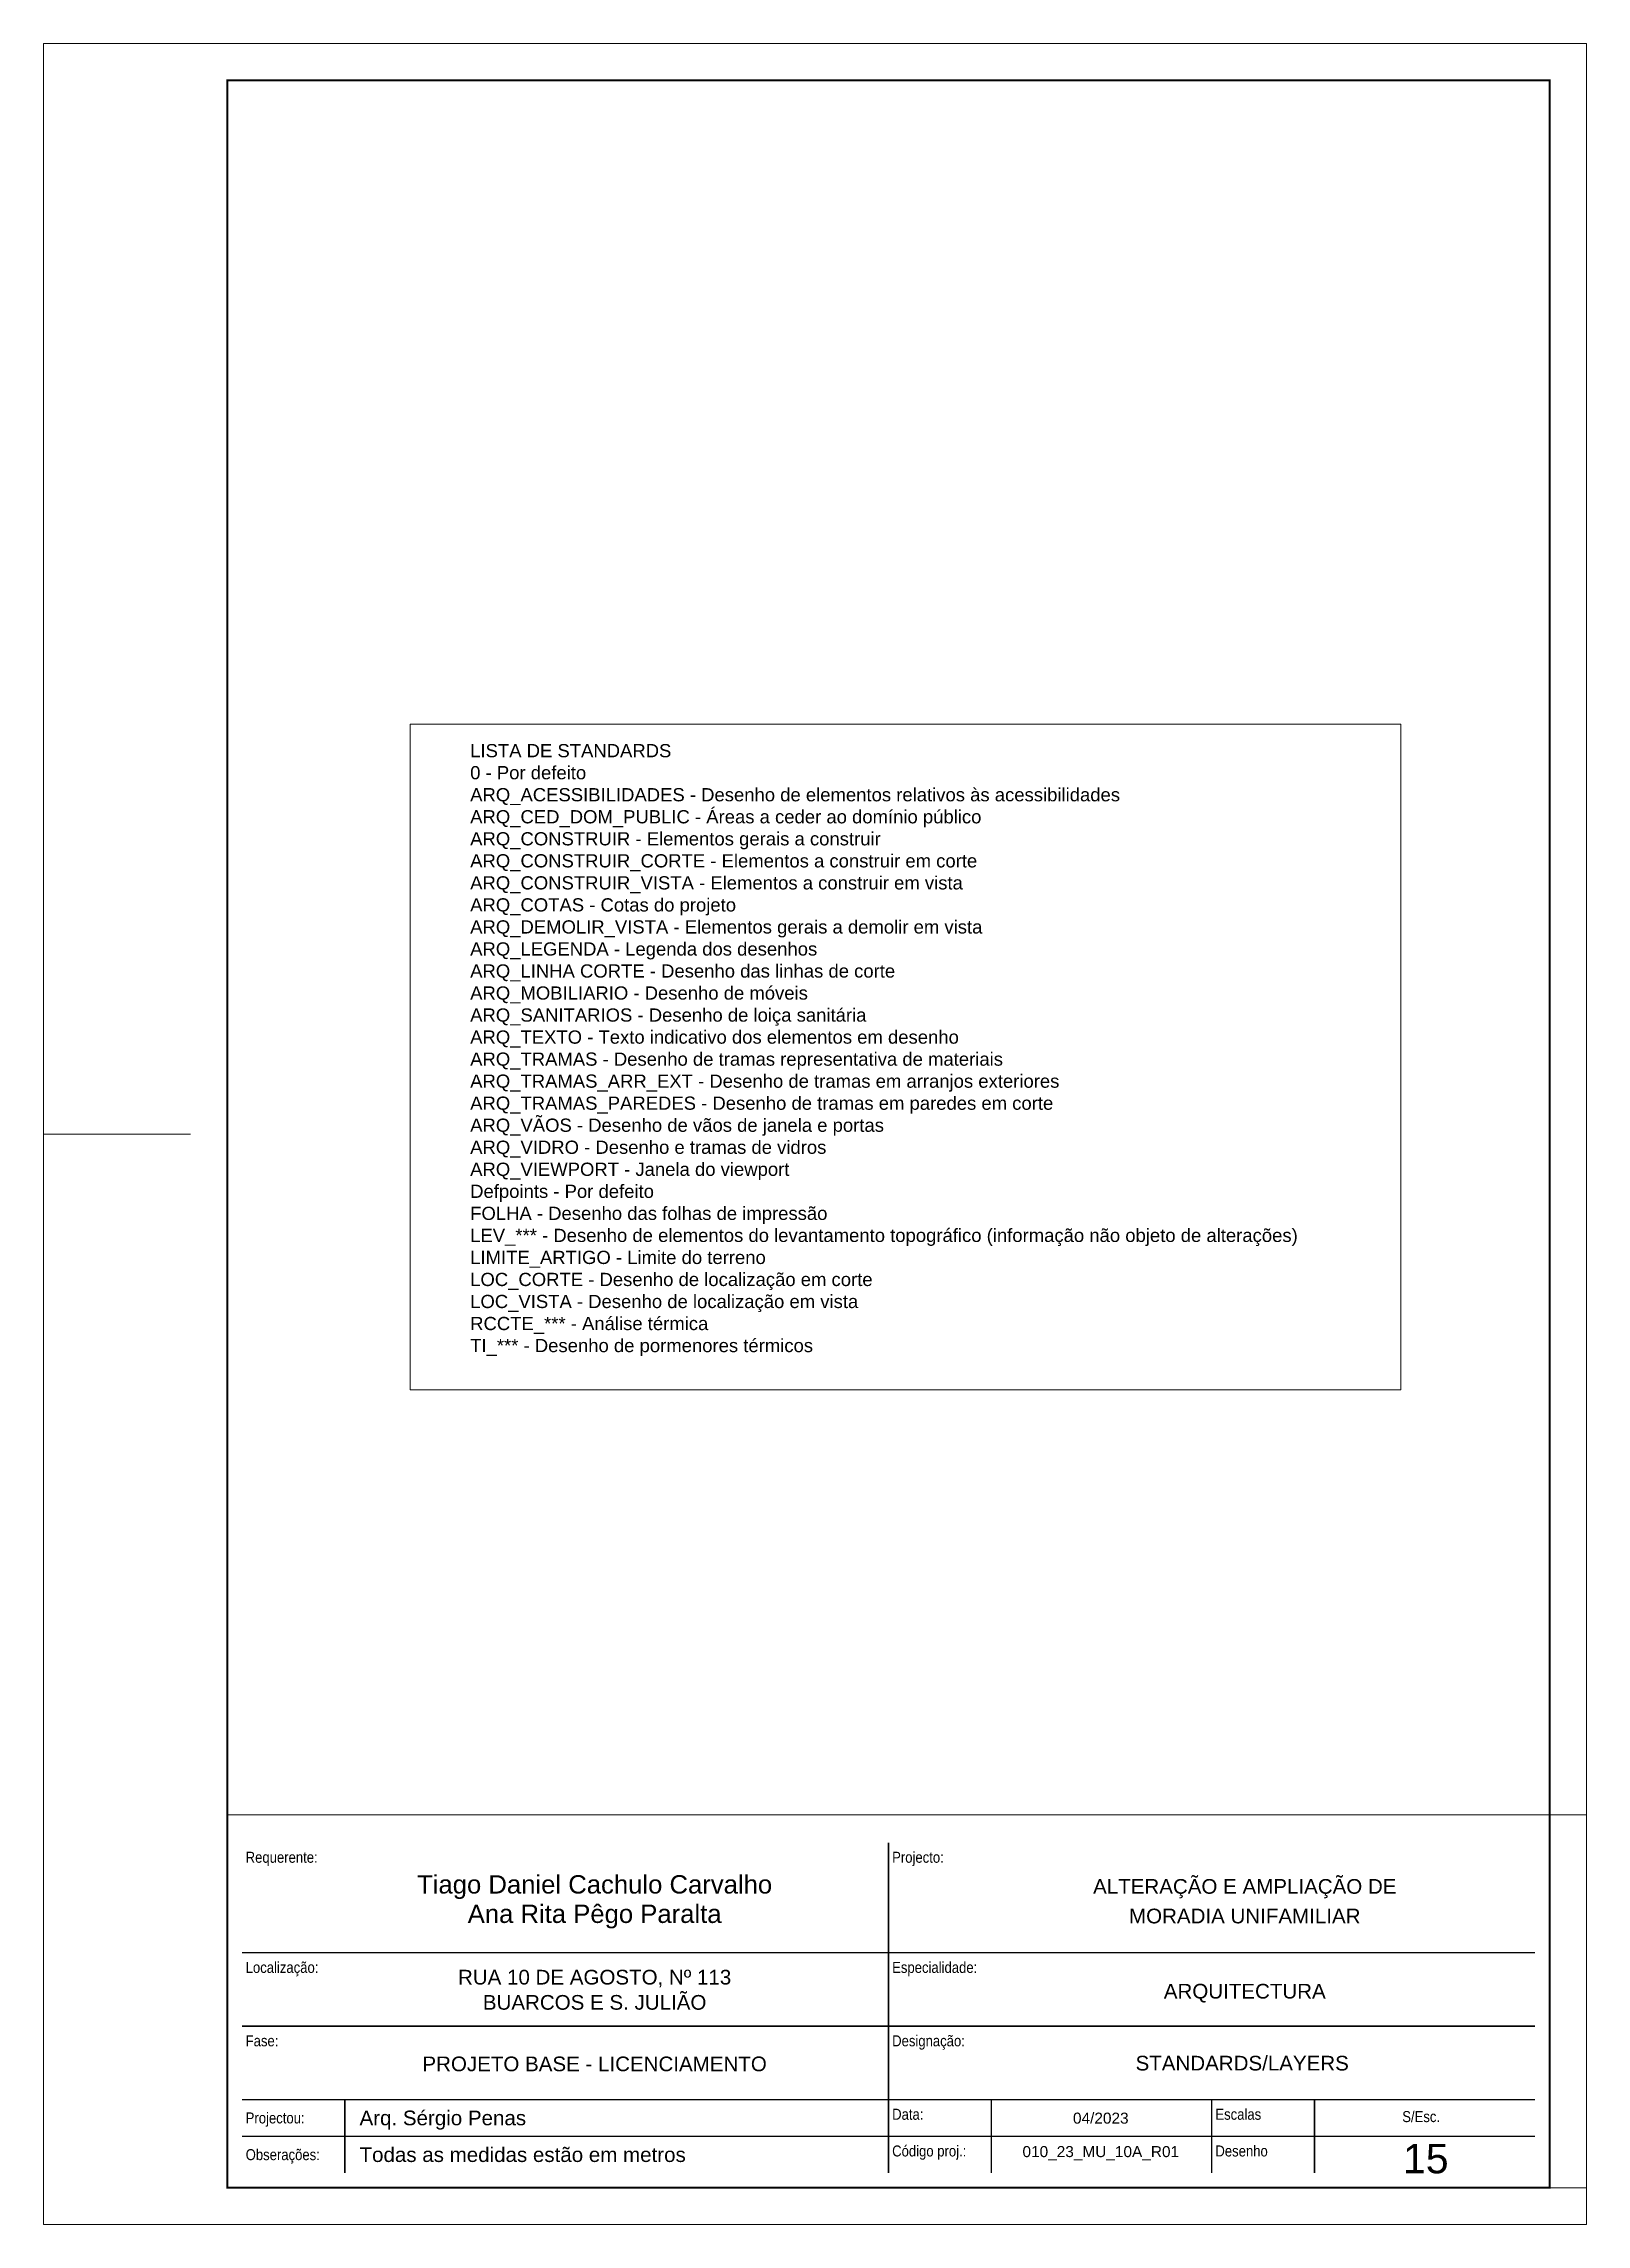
# Paper-space layout '15 LAYERS' of a CAD drawing. Header units: millimetres. Extents: x 74.1 to 95.1, y -28.9 to 0.8.
# The model-space entities are those that its viewports show. They can reach past a viewport. Long polylines and large blocks are cut down to what shows.
import ezdxf
from ezdxf.enums import TextEntityAlignment as Align

# ---------------------------------------------------------------- set-up
doc = ezdxf.new("R2010")
doc.units = ezdxf.units.MM
doc.linetypes.add('SOLID_LINE', pattern=[0])
doc.layers.add('ARQ_LEGENDA', color=5, linetype='Continuous', lineweight=0)
doc.layers.add('FOLHA', color=7, linetype='Continuous', lineweight=9)
doc.layers.add('ARQ_TEXTO', color=3, linetype='Continuous')
doc.layers.add('ARQ_VIEWPORT', color=143, linetype='Continuous', plot=False)
doc.styles.add('Arial', font='arial.ttf', dxfattribs={"height": 0.2})
doc.styles.get("Standard").update_dxf_attribs({"font": 'arial.ttf'})

msp = doc.modelspace()

# ---------------------------------------------------------------- linework, layer by layer
at = {"layer": 'ARQ_LEGENDA', "linetype": 'SOLID_LINE', "const_width": 0.02}
for points in [[(2058.24, 1468.927), (2058.24, 1464.427)], [(2067.04, 1467.427), (2049.44, 1467.427)], [(2067.04, 1466.427), (2049.44, 1466.427)], [(2067.04, 1465.427), (2049.44, 1465.427)], [(2050.84, 1465.427), (2050.84, 1464.427)], [(2059.64, 1465.427), (2059.64, 1464.427)], [(2062.64, 1465.427), (2062.64, 1464.427)], [(2064.04, 1465.427), (2064.04, 1464.427)], [(2067.04, 1464.927), (2049.44, 1464.927)]]:
    msp.add_lwpolyline(points, dxfattribs=at)

# ---------------------------------------------------------------- texts
at = {"layer": 'ARQ_LEGENDA', "linetype": 'SOLID_LINE', "style": 'Arial', "width": 0.85}
for s, p in [('Requerente:', (2049.49, 1468.727)), ('Projecto:', (2058.29, 1468.727)), ('Localização:', (2049.49, 1467.227)), ('Especialidade:', (2058.29, 1467.227)), ('Fase:', (2049.49, 1466.227)), ('Designação:', (2058.29, 1466.227)), ('Projectou:', (2049.49, 1465.177)), ('Data:', (2058.29, 1465.227)), ('Escalas', (2062.69, 1465.227)), ('Código proj.:', (2058.29, 1464.727)), ('Desenho', (2062.69, 1464.727)), ('Obserações:', (2049.49, 1464.677))]:
    msp.add_text(s, height=0.15, dxfattribs=at).set_placement(p, align=Align.MIDDLE_LEFT)
at = {"layer": 'ARQ_LEGENDA', "linetype": 'SOLID_LINE', "style": 'Arial'}
for s, height, p in [('Tiago Daniel Cachulo Carvalho', 0.25, (2054.24, 1468.327)), ('ALTERAÇÃO E AMPLIAÇÃO DE', 0.2, (2063.09, 1468.327)), ('Ana Rita Pêgo Paralta', 0.25, (2054.24, 1467.927)), ('MORADIA UNIFAMILIAR', 0.2, (2063.09, 1467.927)), ('RUA 10 DE AGOSTO, Nº 113', 0.2, (2054.24, 1467.077)), ('BUARCOS E S. JULIÃO', 0.2, (2054.24, 1466.777)), ('ARQUITECTURA', 0.2, (2063.09, 1466.877)), ('PROJETO BASE - LICENCIAMENTO', 0.2, (2054.24, 1465.913)), ('04/2023', 0.15, (2061.13, 1465.177)), ('010_23_MU_10A_R01', 0.15, (2061.13, 1464.698))]:
    msp.add_text(s, height=height, dxfattribs=at).set_placement(p, align=Align.MIDDLE)
for s, p in [('Arq. Sérgio Penas', (2051.04, 1465.177)), ('Todas as medidas estão em metros', (2051.04, 1464.677))]:
    msp.add_text(s, height=0.2, dxfattribs=at).set_placement(p, align=Align.MIDDLE_LEFT)
at = {"layer": 'ARQ_TEXTO', "insert": (2052.438, 1458.946), "char_height": 0.18, "attachment_point": 1}
msp.add_mtext_dynamic_manual_height_columns('LISTA DE STANDARDS\\P0 - Por defeito\\PARQ_ACESSIBILIDADES - Desenho de elementos relativos às acessibilidades\\PARQ_CED_DOM_PUBLIC - Áreas a ceder ao domínio público\\PARQ_CONSTRUIR - Elementos gerais a construir\\PARQ_CONSTRUIR_CORTE - Elementos a construir em corte\\PARQ_CONSTRUIR_VISTA - Elementos a construir em vista\\PARQ_COTAS - Cotas do projeto\\PARQ_DEMOLIR_VISTA - Elementos gerais a demolir em vista\\PARQ_LEGENDA - Legenda dos desenhos\\PARQ_LINHA CORTE - Desenho das linhas de corte\\PARQ_MOBILIARIO - Desenho de móveis\\PARQ_SANITARIOS - Desenho de loiça sanitária\\PARQ_TEXTO - Texto indicativo dos elementos em desenho\\PARQ_TRAMAS - Desenho de tramas representativa de materiais\\PARQ_TRAMAS_ARR_EXT - Desenho de tramas em arranjos exteriores\\PARQ_TRAMAS_PAREDES - Desenho de tramas em paredes em corte\\PARQ_VÃOS - Desenho de vãos de janela e portas\\PARQ_VIDRO - Desenho e tramas de vidros\\PARQ_VIEWPORT - Janela do viewport\\PDefpoints - Por defeito\\PFOLHA - Desenho das folhas de impressão\\PLEV_*** - Desenho de elementos do levantamento topográfico (informação não objeto de alterações)\\PLIMITE_ARTIGO - Limite do terreno\\PLOC_CORTE - Desenho de localização em corte\\PLOC_VISTA - Desenho de localização em vista\\PRCCTE_*** - Análise térmica\\PTI_*** - Desenho de pormenores térmicos', width=14.65918, gutter_width=12.5, heights=[0], dxfattribs=at)

psp = doc.layouts.new('15 LAYERS')

# ---------------------------------------------------------------- linework, layer by layer
at = {"layer": 'FOLHA'}
for p, q in [((76.648, 0.336), (76.648, -0.164)), ((74.148, -14.014), (76.148, -14.014)), ((76.648, -28.364), (76.648, -27.864))]:
    psp.add_line(p, q, dxfattribs=at)
psp.add_lwpolyline([(74.148, -28.864), (95.148, -28.864), (95.148, 0.836), (74.148, 0.836)], close=True, dxfattribs=at)
at = {"layer": 'FOLHA', "const_width": 0.03}
psp.add_lwpolyline([(76.648, -28.364), (94.648, -28.364), (94.648, 0.336), (76.648, 0.336)], close=True, dxfattribs=at)

# ---------------------------------------------------------------- texts
at = {"layer": 'ARQ_LEGENDA', "linetype": 'SOLID_LINE', "style": 'Arial'}
for s, height, p in [('STANDARDS/LAYERS', 0.2, (90.463, -26.664)), ('15', 0.4, (92.962, -27.971))]:
    psp.add_text(s, height=height, dxfattribs=at).set_placement(p, align=Align.MIDDLE)
at = {"layer": 'ARQ_LEGENDA', "linetype": 'SOLID_LINE', "style": 'Arial', "width": 0.85}
psp.add_text('S/Esc.', height=0.15, dxfattribs=at).set_placement((92.899, -27.396), align=Align.MIDDLE_CENTER)

# ---------------------------------------------------------------- viewports
at = {"layer": 'ARQ_VIEWPORT'}
psp.add_viewport(center=(85.881, -12.964), size=(13.484, 9.06564), view_center_point=(2058.365, 1454.685), view_height=9.06564, status=3, dxfattribs=at)
psp.add_viewport(center=(85.898, -25.826), size=(18.5, 5.07551), view_center_point=(2058.49, 1466.765), view_height=5.07551, dxfattribs=at)

doc.saveas('drawing.dxf')
